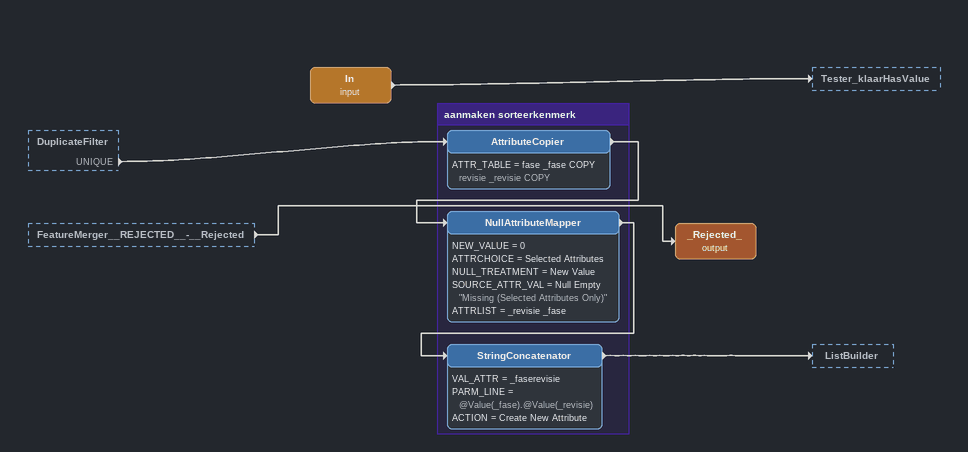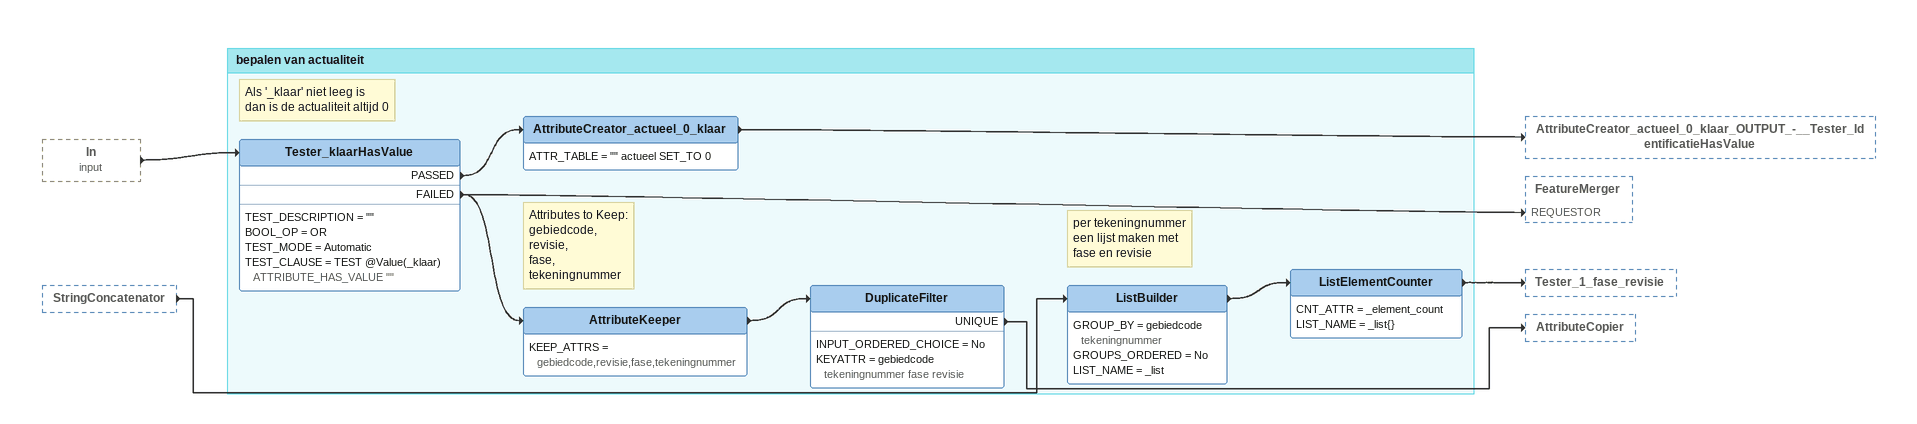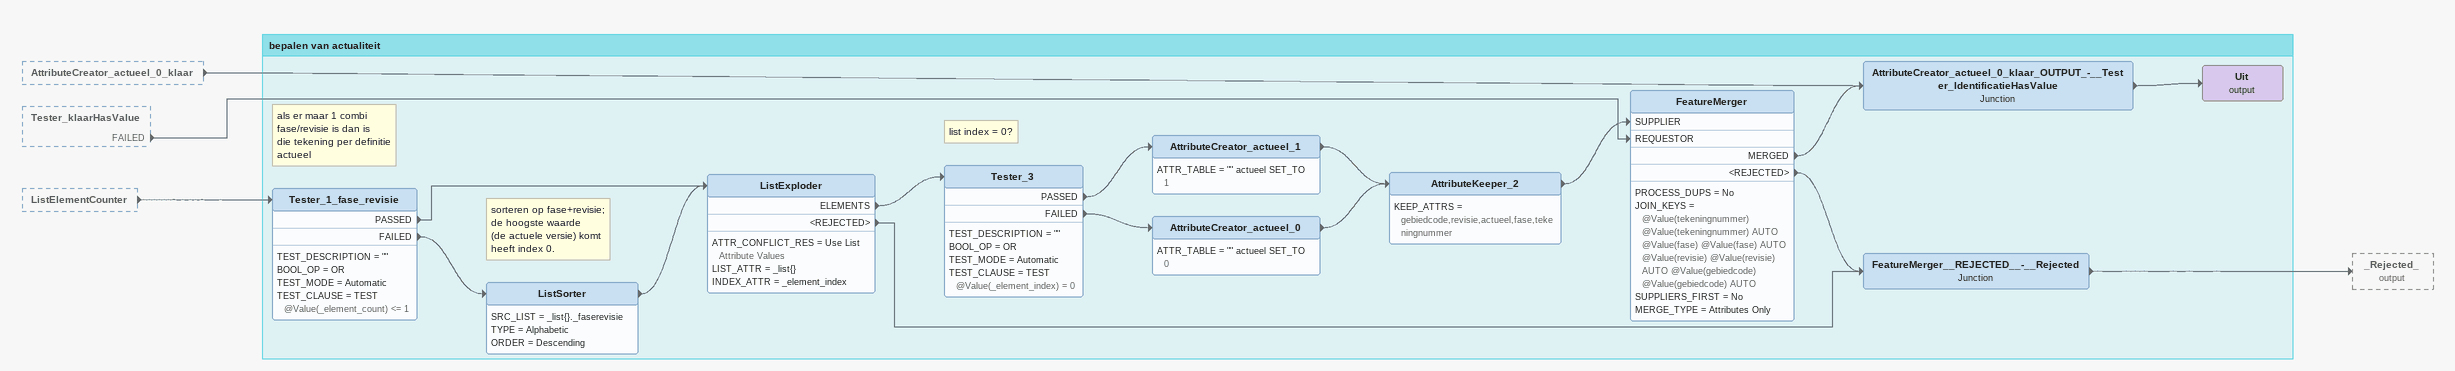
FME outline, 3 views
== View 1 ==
DuplicateFilter [outside]
    UNIQUE -> AttributeCopier
FeatureMerger__REJECTED__-__Rejected [outside]
    -> _Rejected_ (output)
In (input)
    -> Tester_klaarHasValue
_Rejected_ (output)

Bookmark: aanmaken sorteerkenmerk
AttributeCopier
    ATTR_TABLE = fase _fase COPY  revisie _revisie COPY
    -> NullAttributeMapper
NullAttributeMapper
    NEW_VALUE = 0
    ATTRCHOICE = Selected Attributes
    NULL_TREATMENT = New Value
    SOURCE_ATTR_VAL = Null Empty "Missing (Selected Attributes Only)"
    ATTRLIST = _revisie _fase
    -> StringConcatenator
StringConcatenator
    VAL_ATTR = _faserevisie
    PARM_LINE = @Value(_fase).@Value(_revisie)
    ACTION = Create New Attribute
    -> ListBuilder

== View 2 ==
In (input) [outside]
    -> Tester_klaarHasValue
StringConcatenator [outside]
    -> ListBuilder

Bookmark: bepalen van actualiteit
Note: Als '_klaar' niet leeg is / dan is de actualiteit altijd 0
Tester_klaarHasValue
    TEST_DESCRIPTION = ""
    BOOL_OP = OR
    TEST_MODE = Automatic
    TEST_CLAUSE = TEST @Value(_klaar) ATTRIBUTE_HAS_VALUE ""
    PASSED -> AttributeCreator_actueel_0_klaar
    FAILED -> FeatureMerger [REQUESTOR]
    FAILED -> AttributeKeeper
AttributeCreator_actueel_0_klaar
    ATTR_TABLE = "" actueel SET_TO 0
    -> AttributeCreator_actueel_0_klaar_OUTPUT_-__Tester_IdentificatieHasValue
Note: Attributes to Keep: / gebiedcode, / revisie, / fase, / tekeningnummer
AttributeKeeper
    KEEP_ATTRS = gebiedcode,revisie,fase,tekeningnummer
    -> DuplicateFilter
DuplicateFilter
    INPUT_ORDERED_CHOICE = No
    KEYATTR = gebiedcode tekeningnummer fase revisie
    UNIQUE -> AttributeCopier
Note: per tekeningnummer / een lijst maken met / fase en revisie
ListBuilder
    GROUP_BY = gebiedcode tekeningnummer
    GROUPS_ORDERED = No
    LIST_NAME = _list
    -> ListElementCounter
ListElementCounter
    CNT_ATTR = _element_count
    LIST_NAME = _list{}
    -> Tester_1_fase_revisie

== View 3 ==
AttributeCreator_actueel_0_klaar [outside]
    -> AttributeCreator_actueel_0_klaar_OUTPUT_-__Tester_IdentificatieHasValue
Tester_klaarHasValue [outside]
    FAILED -> FeatureMerger [REQUESTOR]
ListElementCounter [outside]
    -> Tester_1_fase_revisie

Bookmark: bepalen van actualiteit
Note: als er maar 1 combi / fase/revisie is dan is / die tekening per definitie / actueel
Tester_1_fase_revisie
    TEST_DESCRIPTION = ""
    BOOL_OP = OR
    TEST_MODE = Automatic
    TEST_CLAUSE = TEST @Value(_element_count) <= 1
    PASSED -> ListExploder
    FAILED -> ListSorter
Note: sorteren op fase+revisie; / de hoogste waarde / (de actuele versie) komt / heeft index 0.
ListSorter
    SRC_LIST = _list{}._faserevisie
    TYPE = Alphabetic
    ORDER = Descending
    -> ListExploder
ListExploder
    ATTR_CONFLICT_RES = Use List Attribute Values
    LIST_ATTR = _list{}
    INDEX_ATTR = _element_index
    ELEMENTS -> Tester_3
    <REJECTED> -> FeatureMerger__REJECTED__-__Rejected
Note: list index = 0?
Tester_3
    TEST_DESCRIPTION = ""
    BOOL_OP = OR
    TEST_MODE = Automatic
    TEST_CLAUSE = TEST @Value(_element_index) = 0
    PASSED -> AttributeCreator_actueel_1
    FAILED -> AttributeCreator_actueel_0
AttributeCreator_actueel_1
    ATTR_TABLE = "" actueel SET_TO 1
    -> AttributeKeeper_2
AttributeCreator_actueel_0
    ATTR_TABLE = "" actueel SET_TO 0
    -> AttributeKeeper_2
AttributeKeeper_2
    KEEP_ATTRS = gebiedcode,revisie,actueel,fase,tekeningnummer
    -> FeatureMerger [SUPPLIER]
FeatureMerger
    PROCESS_DUPS = No
    JOIN_KEYS = @Value(tekeningnummer) @Value(tekeningnummer) AUTO @Value(fase) @Value(fase) AUTO @Value(revisie) @Value(revisie) AUTO @Value(gebiedcode) @Value(gebiedcode) AUTO
    SUPPLIERS_FIRST = No
    MERGE_TYPE = Attributes Only
    MERGED -> AttributeCreator_actueel_0_klaar_OUTPUT_-__Tester_IdentificatieHasValue
    <REJECTED> -> FeatureMerger__REJECTED__-__Rejected
AttributeCreator_actueel_0_klaar_OUTPUT_-__Tester_IdentificatieHasValue: Junction
    -> Uit (output)
Uit (output)
FeatureMerger__REJECTED__-__Rejected: Junction
    -> _Rejected_ (output)
